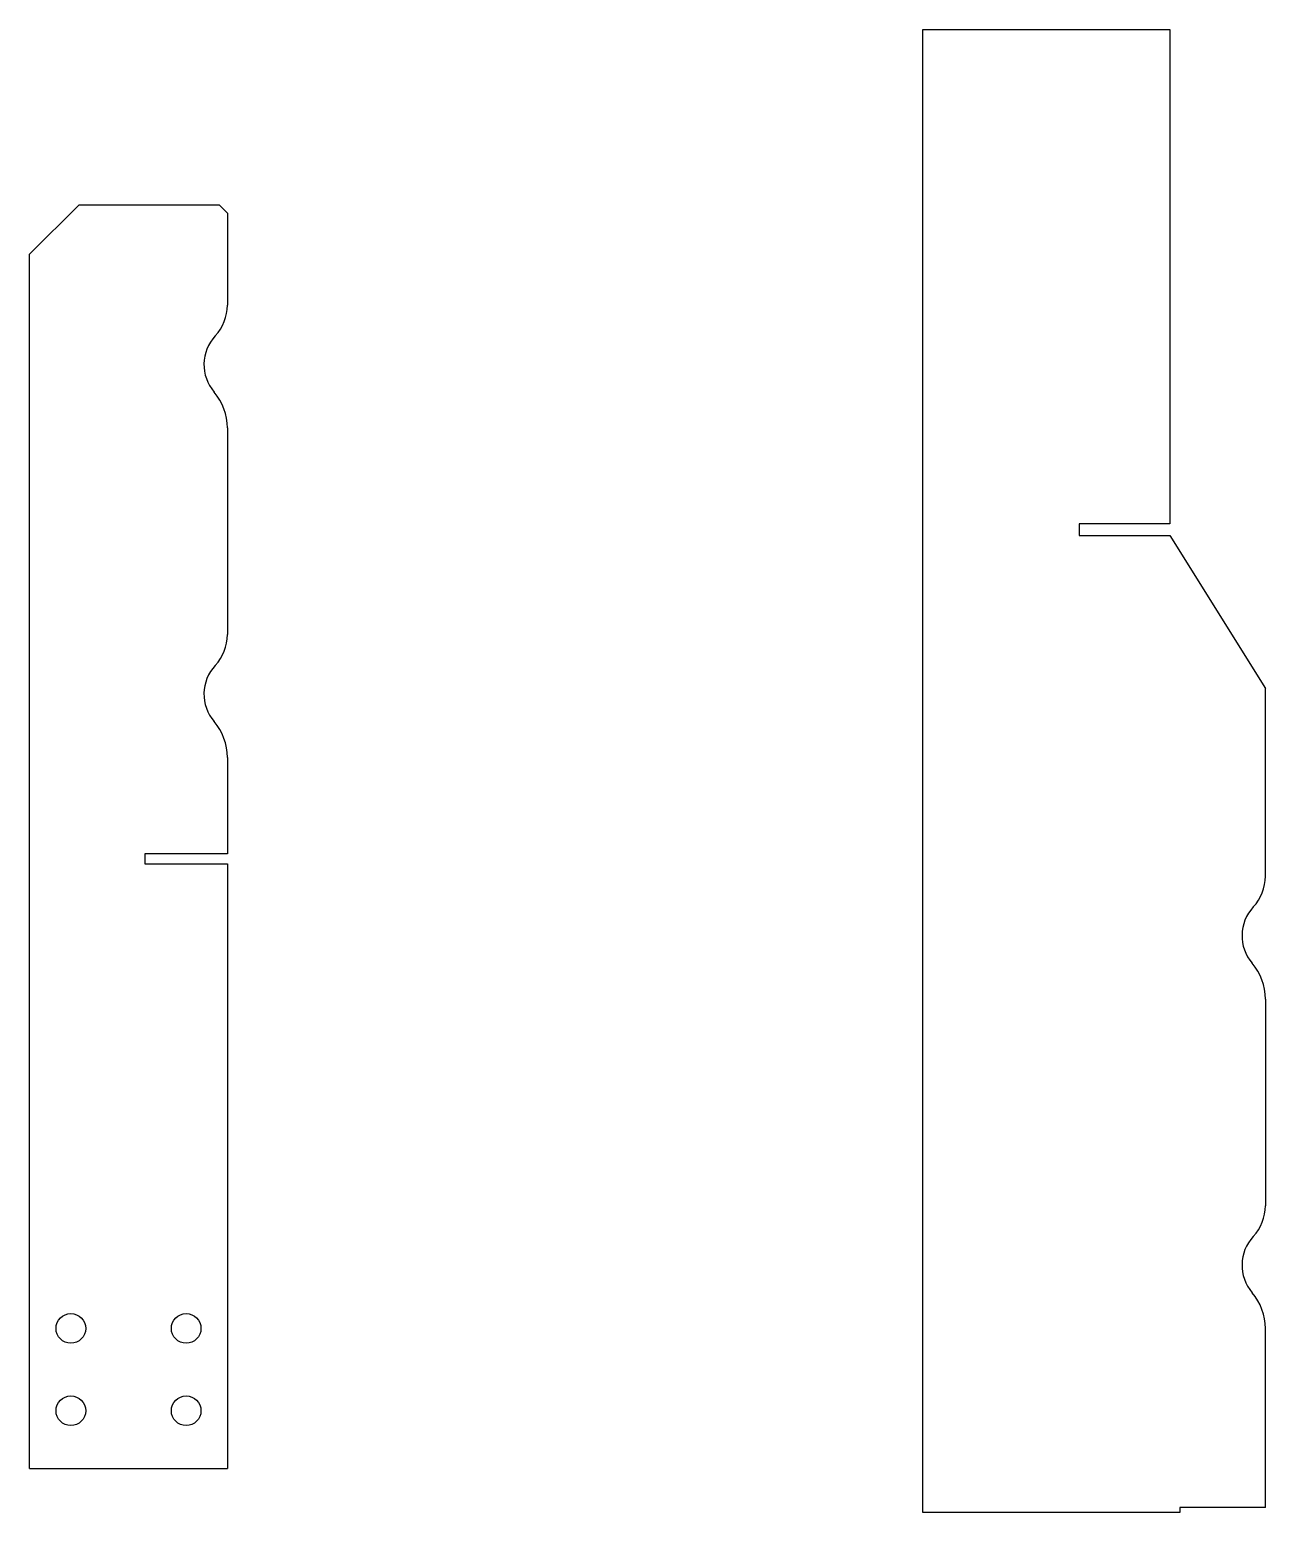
# Model space of a CAD drawing. Header units: inches. Extents: x 701 to 1451, y 203 to 1103.
import ezdxf

# ---------------------------------------------------------------- set-up
doc = ezdxf.new("R2010")
doc.units = ezdxf.units.IN
doc.header["$MEASUREMENT"] = 0

msp = doc.modelspace()

# ---------------------------------------------------------------- linework, layer by layer
for p, q in [((1243.13, 202.55), (1243.13, 1102.55)), ((1243.13, 1102.55), (1393.13, 1102.55)), ((1393.13, 1102.55), (1393.13, 802.55)), ((701.06, 966.21), (731.06, 996.21)), ((731.06, 996.21), (816.06, 996.21)), ((816.06, 996.21), (821.06, 991.21)), ((821.06, 991.21), (821.06, 935.36)), ((701.06, 229.21), (701.06, 966.21)), ((821.06, 860.78), (821.06, 735.36)), ((1393.13, 802.55), (1338.13, 802.55)), ((1338.13, 802.55), (1338.13, 795.55)), ((1338.13, 795.55), (1393.13, 795.55)), ((1393.13, 795.55), (1451.13, 702.55)), ((1451.13, 588.7), (1451.13, 702.55)), ((821.06, 660.78), (821.06, 602.21)), ((821.06, 602.21), (771.06, 602.21)), ((771.06, 602.21), (771.06, 596.21)), ((771.06, 596.21), (821.06, 596.21)), ((821.06, 596.21), (821.06, 229.21)), ((1451.13, 514.11), (1451.13, 388.7)), ((1451.13, 205.55), (1451.13, 314.11)), ((701.06, 229.21), (821.06, 229.21)), ((1399.13, 202.55), (1243.13, 202.55)), ((1451.13, 205.55), (1399.13, 205.55)), ((1399.13, 205.55), (1399.13, 202.55))]:
    msp.add_line(p, q)
for centre in [(726.06, 314.21), (796.06, 314.21), (726.06, 264.21), (796.06, 264.21)]:
    msp.add_circle(centre, 9)
for centre, radius, start, end in [((793.56, 935.36), 27.5, 317.18585, 0), ((832.58, 899.21), 25.7, 137.18585, 220.48574), ((787.56, 860.77), 33.5, 360, 40.48574), ((793.56, 735.36), 27.5, 317.18585, 0), ((832.58, 699.21), 25.7, 137.18585, 220.48574), ((787.56, 660.77), 33.5, 360, 40.48574), ((1423.63, 588.7), 27.5, 317.18585, 0), ((1462.65, 552.55), 25.7, 137.18585, 220.48574), ((1417.63, 514.11), 33.5, 360, 40.48574), ((1423.63, 388.7), 27.5, 317.18585, 0), ((1462.65, 352.55), 25.7, 137.18585, 220.48574), ((1417.63, 314.11), 33.5, 360, 40.48574)]:
    msp.add_arc(centre, radius, start, end)

doc.saveas('drawing.dxf')
